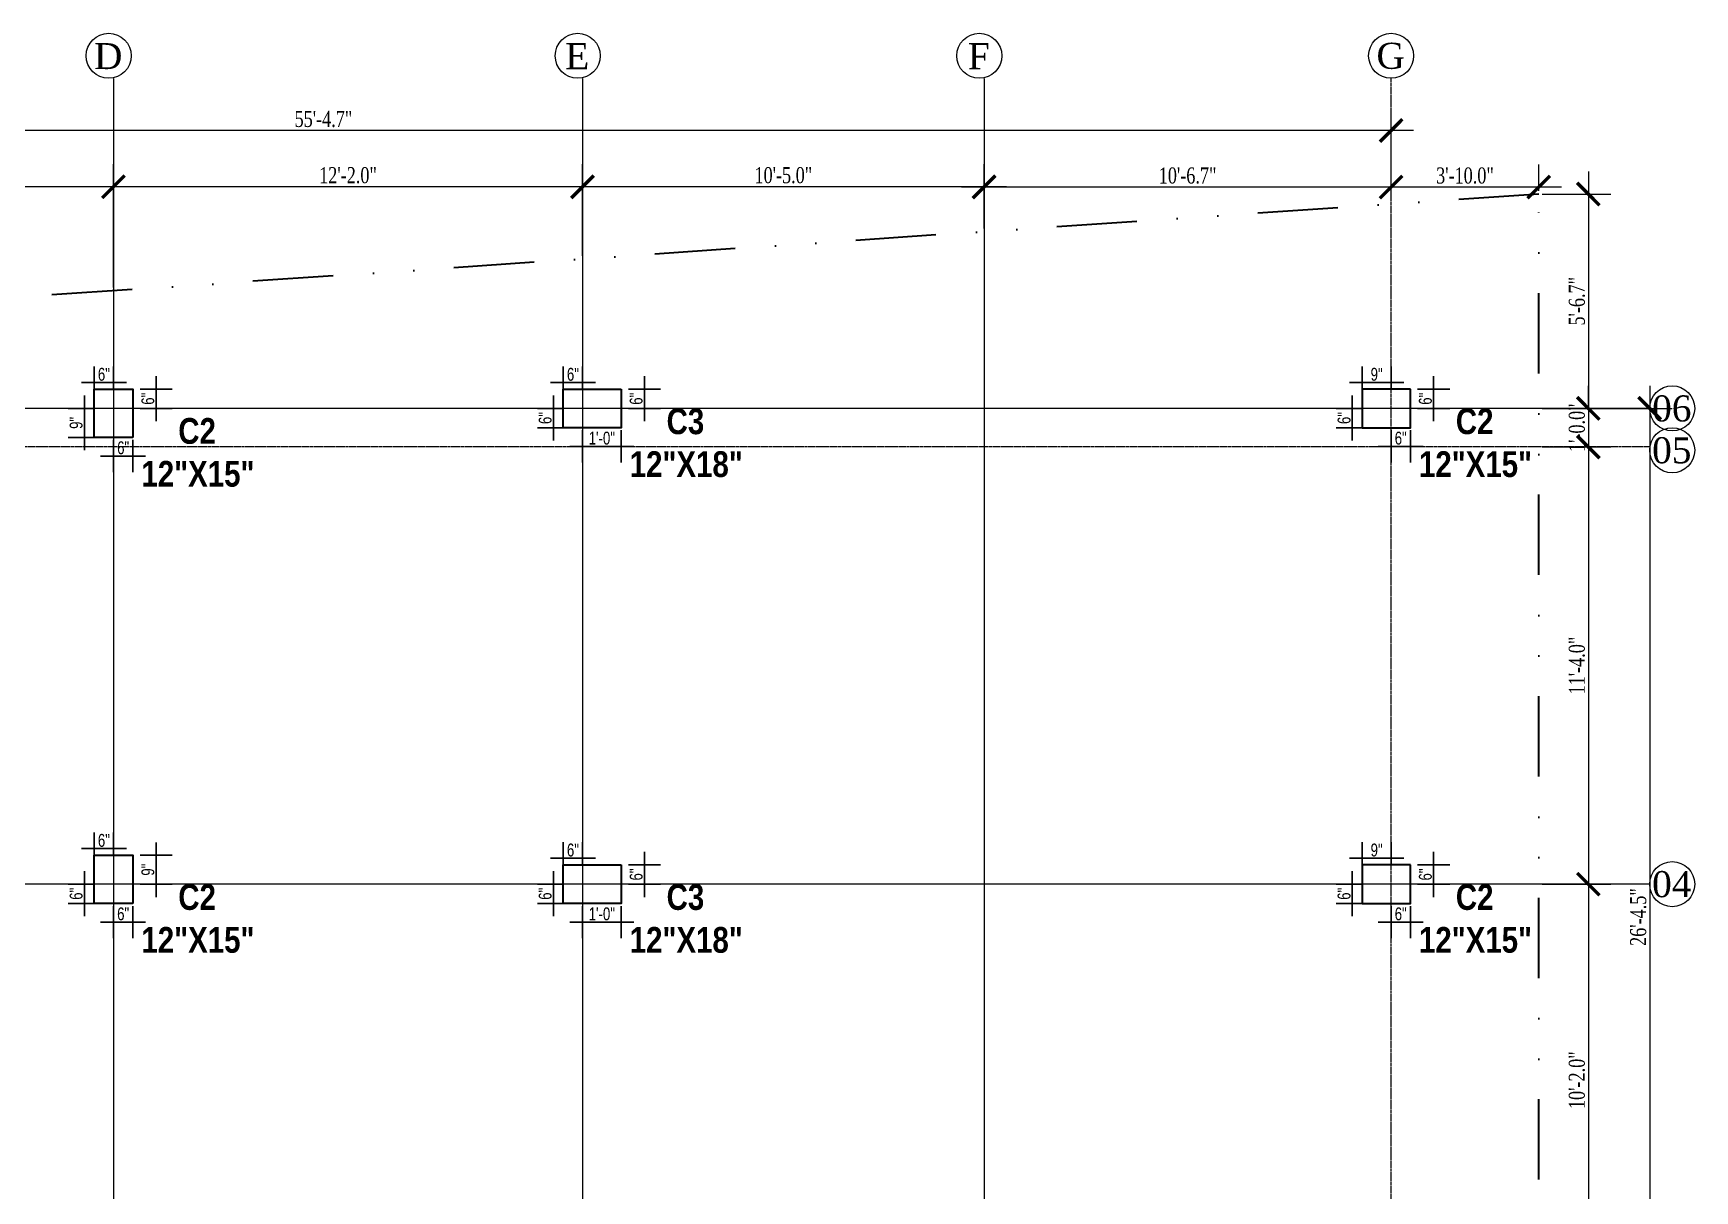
# Model space of a CAD drawing. Header units: inches. Extents: x -79350 to 491628, y -93215 to 155882.
# Drawn here: x 16012 to 16529, y -4846 to -4486 of the extents above; entities that cross this region are included whole.
import ezdxf

# ---------------------------------------------------------------- set-up
doc = ezdxf.new("R2010")
doc.units = ezdxf.units.IN
doc.header["$MEASUREMENT"] = 0
doc.linetypes.add('CENTER2', pattern=[1.125, 0.75, -0.125, 0.125, -0.125])
doc.linetypes.add('DIVIDE2', pattern=[0.625, 0.25, -0.125, 0, -0.125, 0, -0.125])
doc.layers.get('0').update_dxf_attribs({"lineweight": 30})
for name, color, linetype, lineweight in [('Column', 1, 'Continuous', 30), ('Dim', 7, 'Continuous', 9), ('Grid Line', 243, 'CENTER2', 9), ('TEXT', 250, 'Continuous', 0), ('TEXT-1', 106, 'Continuous', 0)]:
    doc.layers.add(name, color=color, linetype=linetype, lineweight=lineweight)
doc.layers.add('Property Line', color=1, linetype='DIVIDE2', lineweight=30, true_color=0xff0000)
doc.styles.add('NARROW', font='ARIALN.TTF')
doc.styles.get("Standard").update_dxf_attribs({"font": 'times.ttf', "height": 12})
doc.styles.add('Swis 721 LtCn BT', font='swisscl.ttf')
doc.styles.add('Text', font='times.ttf', dxfattribs={"width": 0.75, "height": 5})
doc.dimstyles.new('Grid Dimension', dxfattribs={"dimscale": 0, "dimtxt": 5, "dimasz": 7, "dimexe": 7, "dimexo": 1, "dimgap": 1, "dimtad": 1, "dimdec": 0, "dimlfac": -1, "dimzin": 3, "dimdsep": 46, "dimlunit": 3, "dimtxsty": 'Text', "dimblk": 'ARCHTICK', "dimcen": 0.9, "dimdle": 7, "dimclrt": 5, "dimadec": 0, "dimazin": 0, "dimtfac": 0.75, "dimtdec": 0, "dimtix": 1, "dimtofl": 0, "dimtmove": 0, "dimatfit": 0, "dimldrblk": 'ARCHTICK', "dimfxl": 1, "dimtolj": 1, "dimtzin": 0, "dimlwd": -1, "dimlwe": -1, "dimarcsym": 0})
doc.dimstyles.new('grid_dim', dxfattribs={"dimtxt": 7, "dimasz": 3, "dimexe": 5, "dimexo": 0, "dimgap": 1, "dimtad": 1, "dimdec": 0, "dimzin": 3, "dimdsep": 46, "dimlunit": 4, "dimtxsty": 'Swis 721 LtCn BT', "dimblk": 'ARCHTICK', "dimcen": 0.125, "dimdle": 4, "dimclrd": 252, "dimclre": 252, "dimclrt": 256, "dimadec": 0, "dimazin": 0, "dimtfac": 0.75, "dimtdec": 0, "dimtix": 1, "dimtofl": 0, "dimtmove": 0, "dimatfit": 3, "dimldrblk": 'DOTSMALL', "dimfxl": 5, "dimfrac": 1, "dimtolj": 1, "dimtzin": 0, "dimarcsym": 0})

# ---------------------------------------------------------------- blocks, each defined once
blk = doc.blocks.new('_ArchTick')
at = {"color": 0, "linetype": 'ByBlock', "const_width": 0.15}
blk.add_lwpolyline([(-0.5, -0.5), (0.5, 0.5)], dxfattribs=at)
blk = doc.blocks.new('*D134')
at = {"layer": 'Defpoints', "color": 0, "lineweight": 40, "ltscale": 100, "transparency": 16777216}
for p in [(16434.4, -4533.66), (16434.4, -4538.96), (16480.4, -4535.84)]:
    blk.add_point(p, dxfattribs=at)
at = {"layer": 'Dim', "color": 0, "ltscale": 100, "transparency": 16777216}
for p, q in [((16434.4, -4537.96), (16434.4, -4526.66)), ((16480.4, -4534.84), (16480.4, -4526.66)), ((16487.4, -4533.66), (16427.4, -4533.66))]:
    blk.add_line(p, q, dxfattribs=at)
at = {"layer": 'Dim', "color": 0, "ltscale": 100, "transparency": 16777216, "xscale": 7, "yscale": 7, "zscale": 7, "rotation": 180}
blk.add_blockref('_ArchTick', (16434.4, -4533.66), dxfattribs=at)
at = {"layer": 'Dim', "color": 0, "ltscale": 100, "transparency": 16777216, "xscale": 7, "yscale": 7, "zscale": 7}
blk.add_blockref('_ArchTick', (16480.4, -4533.66), dxfattribs=at)
at = {"layer": 'Dim', "color": 5, "lineweight": 5, "ltscale": 100, "transparency": 16777216, "insert": (16457.4, -4530.11), "char_height": 5, "attachment_point": 5, "style": 'Text'}
blk.add_mtext('\\A1;3\'-10.0"', dxfattribs=at)
blk = doc.blocks.new('*D135')
at = {"layer": 'Defpoints', "color": 0, "lineweight": 40, "ltscale": 100, "transparency": 16777216}
for p in [(16307.72, -4533.66), (16434.4, -4538.96), (16307.72, -4547.55)]:
    blk.add_point(p, dxfattribs=at)
at = {"layer": 'Dim', "color": 0, "ltscale": 100, "transparency": 16777216}
for p, q in [((16307.72, -4546.55), (16307.72, -4526.66)), ((16434.4, -4537.96), (16434.4, -4526.66)), ((16441.4, -4533.66), (16300.72, -4533.66))]:
    blk.add_line(p, q, dxfattribs=at)
at = {"layer": 'Dim', "color": 0, "ltscale": 100, "transparency": 16777216, "xscale": 7, "yscale": 7, "zscale": 7, "rotation": 180}
blk.add_blockref('_ArchTick', (16307.72, -4533.66), dxfattribs=at)
at = {"layer": 'Dim', "color": 0, "ltscale": 100, "transparency": 16777216, "xscale": 7, "yscale": 7, "zscale": 7}
blk.add_blockref('_ArchTick', (16434.4, -4533.66), dxfattribs=at)
at = {"layer": 'Dim', "color": 5, "lineweight": 5, "ltscale": 100, "transparency": 16777216, "insert": (16371.06, -4530.11), "char_height": 5, "attachment_point": 5, "style": 'Text'}
blk.add_mtext('\\A1;10\'-6.7"', dxfattribs=at)
blk = doc.blocks.new('*D136')
at = {"layer": 'Defpoints', "color": 0, "lineweight": 40, "ltscale": 100, "transparency": 16777216}
for p in [(16182.72, -4533.56), (16307.72, -4547.55), (16182.72, -4556.02)]:
    blk.add_point(p, dxfattribs=at)
at = {"layer": 'Dim', "color": 0, "ltscale": 100, "transparency": 16777216}
for p, q in [((16182.72, -4555.02), (16182.72, -4526.56)), ((16307.72, -4546.55), (16307.72, -4526.56)), ((16314.72, -4533.56), (16175.72, -4533.56))]:
    blk.add_line(p, q, dxfattribs=at)
at = {"layer": 'Dim', "color": 0, "ltscale": 100, "transparency": 16777216, "xscale": 7, "yscale": 7, "zscale": 7, "rotation": 180}
blk.add_blockref('_ArchTick', (16182.72, -4533.56), dxfattribs=at)
at = {"layer": 'Dim', "color": 0, "ltscale": 100, "transparency": 16777216, "xscale": 7, "yscale": 7, "zscale": 7}
blk.add_blockref('_ArchTick', (16307.72, -4533.56), dxfattribs=at)
at = {"layer": 'Dim', "color": 5, "lineweight": 5, "ltscale": 100, "transparency": 16777216, "insert": (16245.22, -4530.01), "char_height": 5, "attachment_point": 5, "style": 'Text'}
blk.add_mtext('\\A1;10\'-5.0"', dxfattribs=at)
blk = doc.blocks.new('*D137')
at = {"layer": 'Defpoints', "color": 0, "lineweight": 40, "ltscale": 100, "transparency": 16777216}
for p in [(16036.72, -4533.56), (16182.72, -4556.02), (16036.72, -4565.92)]:
    blk.add_point(p, dxfattribs=at)
at = {"layer": 'Dim', "color": 0, "ltscale": 100, "transparency": 16777216}
for p, q in [((16036.72, -4564.92), (16036.72, -4526.56)), ((16182.72, -4555.02), (16182.72, -4526.56)), ((16189.72, -4533.56), (16029.72, -4533.56))]:
    blk.add_line(p, q, dxfattribs=at)
at = {"layer": 'Dim', "color": 0, "ltscale": 100, "transparency": 16777216, "xscale": 7, "yscale": 7, "zscale": 7, "rotation": 180}
blk.add_blockref('_ArchTick', (16036.72, -4533.56), dxfattribs=at)
at = {"layer": 'Dim', "color": 0, "ltscale": 100, "transparency": 16777216, "xscale": 7, "yscale": 7, "zscale": 7}
blk.add_blockref('_ArchTick', (16182.72, -4533.56), dxfattribs=at)
at = {"layer": 'Dim', "color": 5, "lineweight": 5, "ltscale": 100, "transparency": 16777216, "insert": (16109.72, -4530.01), "char_height": 5, "attachment_point": 5, "style": 'Text'}
blk.add_mtext('\\A1;12\'-2.0"', dxfattribs=at)
blk = doc.blocks.new('*D138')
at = {"layer": 'Defpoints', "color": 0, "lineweight": 40, "ltscale": 100, "transparency": 16777216}
for p in [(15915.54, -4533.56), (16036.72, -4565.92), (15915.54, -4574.14)]:
    blk.add_point(p, dxfattribs=at)
at = {"layer": 'Dim', "color": 0, "ltscale": 100, "transparency": 16777216}
for p, q in [((15915.54, -4573.14), (15915.54, -4526.56)), ((16036.72, -4564.92), (16036.72, -4526.56)), ((16043.72, -4533.56), (15908.54, -4533.56))]:
    blk.add_line(p, q, dxfattribs=at)
at = {"layer": 'Dim', "color": 0, "ltscale": 100, "transparency": 16777216, "xscale": 7, "yscale": 7, "zscale": 7, "rotation": 180}
blk.add_blockref('_ArchTick', (15915.54, -4533.56), dxfattribs=at)
at = {"layer": 'Dim', "color": 0, "ltscale": 100, "transparency": 16777216, "xscale": 7, "yscale": 7, "zscale": 7}
blk.add_blockref('_ArchTick', (16036.72, -4533.56), dxfattribs=at)
at = {"layer": 'Dim', "color": 5, "lineweight": 5, "ltscale": 100, "transparency": 16777216, "insert": (15976.13, -4530.01), "char_height": 5, "attachment_point": 5, "style": 'Text'}
blk.add_mtext('\\A1;10\'-1.2"', dxfattribs=at)
blk = doc.blocks.new('*D64')
at = {"layer": 'Defpoints', "color": 0, "lineweight": 40, "ltscale": 100, "transparency": 16777216}
for p in [(15769.72, -4516.07), (16434.4, -4538.96), (15769.72, -4584.03)]:
    blk.add_point(p, dxfattribs=at)
at = {"layer": 'Dim', "color": 0, "ltscale": 100, "transparency": 16777216}
for p, q in [((15769.72, -4583.03), (15769.72, -4509.07)), ((16434.4, -4537.96), (16434.4, -4509.07)), ((16441.4, -4516.07), (15762.72, -4516.07))]:
    blk.add_line(p, q, dxfattribs=at)
at = {"layer": 'Dim', "color": 0, "ltscale": 100, "transparency": 16777216, "xscale": 7, "yscale": 7, "zscale": 7, "rotation": 180}
blk.add_blockref('_ArchTick', (15769.72, -4516.07), dxfattribs=at)
at = {"layer": 'Dim', "color": 0, "ltscale": 100, "transparency": 16777216, "xscale": 7, "yscale": 7, "zscale": 7}
blk.add_blockref('_ArchTick', (16434.4, -4516.07), dxfattribs=at)
at = {"layer": 'Dim', "color": 5, "lineweight": 5, "ltscale": 100, "transparency": 16777216, "insert": (16102.06, -4512.52), "char_height": 5, "attachment_point": 5, "style": 'Text'}
blk.add_mtext('\\A1;55\'-4.7"', dxfattribs=at)
blk = doc.blocks.new('*D150')
at = {"layer": 'Defpoints', "color": 0, "lineweight": 40, "ltscale": 100, "transparency": 16777216}
for p in [(16480.4, -4535.84), (16480.4, -4602.52), (16495.8, -4602.52)]:
    blk.add_point(p, dxfattribs=at)
at = {"layer": 'Dim', "color": 0, "ltscale": 100, "transparency": 16777216}
for p, q in [((16495.8, -4528.84), (16495.8, -4609.52)), ((16481.4, -4535.84), (16502.8, -4535.84)), ((16481.4, -4602.52), (16502.8, -4602.52))]:
    blk.add_line(p, q, dxfattribs=at)
at = {"layer": 'Dim', "color": 0, "ltscale": 100, "transparency": 16777216, "xscale": 7, "yscale": 7, "zscale": 7}
for p, rotation in [((16495.8, -4535.84), 90), ((16495.8, -4602.52), 270)]:
    blk.add_blockref('_ArchTick', p, dxfattribs=dict(at, rotation=rotation))
at = {"layer": 'Dim', "color": 5, "lineweight": 5, "ltscale": 100, "transparency": 16777216, "insert": (16492.25, -4569.18), "char_height": 5, "attachment_point": 5, "rotation": 90, "style": 'Text'}
blk.add_mtext('\\A1;5\'-6.7"', dxfattribs=at)
blk = doc.blocks.new('*D151')
at = {"layer": 'Defpoints', "color": 0, "lineweight": 40, "ltscale": 100, "transparency": 16777216}
for p in [(16480.4, -4602.52), (16480.4, -4614.52), (16495.8, -4614.52)]:
    blk.add_point(p, dxfattribs=at)
at = {"layer": 'Dim', "color": 0, "ltscale": 100, "transparency": 16777216}
for p, q in [((16495.8, -4602.52), (16495.8, -4595.52)), ((16481.4, -4602.52), (16502.8, -4602.52)), ((16481.4, -4614.52), (16502.8, -4614.52)), ((16495.8, -4614.52), (16495.8, -4621.52))]:
    blk.add_line(p, q, dxfattribs=at)
at = {"layer": 'Dim', "color": 0, "ltscale": 100, "transparency": 16777216, "xscale": 7, "yscale": 7, "zscale": 7}
for p, rotation in [((16495.8, -4602.52), 270), ((16495.8, -4614.52), 90)]:
    blk.add_blockref('_ArchTick', p, dxfattribs=dict(at, rotation=rotation))
at = {"layer": 'Dim', "color": 5, "lineweight": 5, "ltscale": 100, "transparency": 16777216, "insert": (16492.25, -4608.52), "char_height": 5, "attachment_point": 5, "rotation": 90, "style": 'Text'}
blk.add_mtext('\\A1;1\'-0.0"', dxfattribs=at)
blk = doc.blocks.new('*D152')
at = {"layer": 'Defpoints', "color": 0, "lineweight": 40, "ltscale": 100, "transparency": 16777216}
for p in [(16480.4, -4614.52), (16480.4, -4750.52), (16495.8, -4750.52)]:
    blk.add_point(p, dxfattribs=at)
at = {"layer": 'Dim', "color": 0, "ltscale": 100, "transparency": 16777216}
for p, q in [((16495.8, -4607.52), (16495.8, -4757.52)), ((16481.4, -4614.52), (16502.8, -4614.52)), ((16481.4, -4750.52), (16502.8, -4750.52))]:
    blk.add_line(p, q, dxfattribs=at)
at = {"layer": 'Dim', "color": 0, "ltscale": 100, "transparency": 16777216, "xscale": 7, "yscale": 7, "zscale": 7}
for p, rotation in [((16495.8, -4614.52), 90), ((16495.8, -4750.52), 270)]:
    blk.add_blockref('_ArchTick', p, dxfattribs=dict(at, rotation=rotation))
at = {"layer": 'Dim', "color": 5, "lineweight": 5, "ltscale": 100, "transparency": 16777216, "insert": (16492.25, -4682.52), "char_height": 5, "attachment_point": 5, "rotation": 90, "style": 'Text'}
blk.add_mtext('\\A1;11\'-4.0"', dxfattribs=at)
blk = doc.blocks.new('*D153')
at = {"layer": 'Defpoints', "color": 0, "lineweight": 40, "ltscale": 100, "transparency": 16777216}
for p in [(16480.4, -4750.52), (16480.4, -4872.5), (16495.8, -4872.5)]:
    blk.add_point(p, dxfattribs=at)
at = {"layer": 'Dim', "color": 0, "ltscale": 100, "transparency": 16777216}
for p, q in [((16495.8, -4743.52), (16495.8, -4879.5)), ((16481.4, -4750.52), (16502.8, -4750.52)), ((16481.4, -4872.5), (16502.8, -4872.5))]:
    blk.add_line(p, q, dxfattribs=at)
at = {"layer": 'Dim', "color": 0, "ltscale": 100, "transparency": 16777216, "xscale": 7, "yscale": 7, "zscale": 7}
for p, rotation in [((16495.8, -4750.52), 90), ((16495.8, -4872.5), 270)]:
    blk.add_blockref('_ArchTick', p, dxfattribs=dict(at, rotation=rotation))
at = {"layer": 'Dim', "color": 5, "lineweight": 5, "ltscale": 100, "transparency": 16777216, "insert": (16492.25, -4811.51), "char_height": 5, "attachment_point": 5, "rotation": 90, "style": 'Text'}
blk.add_mtext('\\A1;10\'-2.0"', dxfattribs=at)
blk = doc.blocks.new('*D157')
at = {"layer": 'Defpoints', "color": 0, "lineweight": 40, "ltscale": 100, "transparency": 16777216}
for p in [(16480.4, -4602.52), (16480.4, -4919.02), (16514.9, -4919.02)]:
    blk.add_point(p, dxfattribs=at)
at = {"layer": 'Dim', "color": 0, "ltscale": 100, "transparency": 16777216}
for p, q in [((16514.9, -4595.52), (16514.9, -4926.02)), ((16481.4, -4602.52), (16521.9, -4602.52)), ((16481.4, -4919.02), (16521.9, -4919.02))]:
    blk.add_line(p, q, dxfattribs=at)
at = {"layer": 'Dim', "color": 0, "ltscale": 100, "transparency": 16777216, "xscale": 7, "yscale": 7, "zscale": 7}
for p, rotation in [((16514.9, -4602.52), 90), ((16514.9, -4919.02), 270)]:
    blk.add_blockref('_ArchTick', p, dxfattribs=dict(at, rotation=rotation))
at = {"layer": 'Dim', "color": 5, "lineweight": 5, "ltscale": 100, "transparency": 16777216, "insert": (16511.35, -4760.77), "char_height": 5, "attachment_point": 5, "rotation": 90, "style": 'Text'}
blk.add_mtext('\\A1;26\'-4.5"', dxfattribs=at)
blk = doc.blocks.new('*D67')
at = {"layer": 'Defpoints', "color": 0, "linetype": 'ByBlock', "ltscale": 90, "transparency": 16777216}
for p in [(16194.72, -4596.52), (16201.97, -4596.52), (16194.72, -4602.52)]:
    blk.add_point(p, dxfattribs=at)
at = {"layer": 'TEXT-1', "color": 252, "lineweight": -2, "ltscale": 90, "transparency": 16777216}
for p, q in [((16201.97, -4606.52), (16201.97, -4592.52)), ((16196.97, -4596.52), (16206.97, -4596.52)), ((16196.97, -4602.52), (16206.97, -4602.52))]:
    blk.add_line(p, q, dxfattribs=at)
at = {"layer": 'TEXT-1', "color": 0, "linetype": 'ByBlock', "lineweight": 5, "ltscale": 90, "transparency": 16777216, "insert": (16199.42, -4599.52), "char_height": 4, "attachment_point": 5, "rotation": 90, "style": 'Swis 721 LtCn BT'}
blk.add_mtext('\\A1;6"', dxfattribs=at)
blk = doc.blocks.new('_DotSmall')
at = {"color": 0, "linetype": 'ByBlock', "const_width": 0.5}
blk.add_lwpolyline([(-0.0625, 0, 1), (0.0625, 0, 1)], format="xyb", close=True, dxfattribs=at)
blk = doc.blocks.new('_None')
blk = doc.blocks.new('*D68')
at = {"layer": 'Defpoints', "color": 0, "linetype": 'ByBlock', "ltscale": 90, "transparency": 16777216}
for p in [(16176.72, -4602.52), (16173.65, -4608.52), (16176.72, -4608.52)]:
    blk.add_point(p, dxfattribs=at)
at = {"layer": 'TEXT-1', "color": 252, "lineweight": -2, "ltscale": 90, "transparency": 16777216}
for p, q in [((16176.72, -4602.52), (16168.65, -4602.52)), ((16173.65, -4598.52), (16173.65, -4612.52)), ((16176.72, -4608.52), (16168.65, -4608.52))]:
    blk.add_line(p, q, dxfattribs=at)
at = {"layer": 'TEXT-1', "color": 0, "linetype": 'ByBlock', "lineweight": 5, "ltscale": 90, "transparency": 16777216, "insert": (16171.1, -4605.52), "char_height": 4, "attachment_point": 5, "rotation": 90, "style": 'Swis 721 LtCn BT'}
blk.add_mtext('\\A1;6"', dxfattribs=at)
blk = doc.blocks.new('*D69')
at = {"layer": 'Defpoints', "color": 0, "linetype": 'ByBlock', "ltscale": 90, "transparency": 16777216}
for p in [(16176.72, -4596.52), (16182.72, -4594.47), (16182.72, -4596.52)]:
    blk.add_point(p, dxfattribs=at)
at = {"layer": 'TEXT-1', "color": 252, "lineweight": -2, "ltscale": 90, "transparency": 16777216}
for p, q in [((16176.72, -4596.52), (16176.72, -4589.47)), ((16182.72, -4596.52), (16182.72, -4589.47)), ((16172.72, -4594.47), (16186.72, -4594.47))]:
    blk.add_line(p, q, dxfattribs=at)
at = {"layer": 'TEXT-1', "color": 0, "linetype": 'ByBlock', "lineweight": 5, "ltscale": 90, "transparency": 16777216, "insert": (16179.72, -4591.93), "char_height": 4, "attachment_point": 5, "style": 'Swis 721 LtCn BT'}
blk.add_mtext('\\A1;6"', dxfattribs=at)
blk = doc.blocks.new('*D70')
at = {"layer": 'Defpoints', "color": 0, "linetype": 'ByBlock', "ltscale": 90, "transparency": 16777216}
for p in [(16182.72, -4608.52), (16194.72, -4608.52), (16194.72, -4614.34)]:
    blk.add_point(p, dxfattribs=at)
at = {"layer": 'TEXT-1', "color": 252, "lineweight": -2, "ltscale": 90, "transparency": 16777216}
for p, q in [((16182.72, -4609.34), (16182.72, -4619.34)), ((16194.72, -4609.34), (16194.72, -4619.34)), ((16178.72, -4614.34), (16198.72, -4614.34))]:
    blk.add_line(p, q, dxfattribs=at)
at = {"layer": 'TEXT-1', "color": 0, "linetype": 'ByBlock', "lineweight": 5, "ltscale": 90, "transparency": 16777216, "insert": (16188.72, -4611.79), "char_height": 4, "attachment_point": 5, "style": 'Swis 721 LtCn BT'}
blk.add_mtext('\\A1;1\'-0"', dxfattribs=at)
blk = doc.blocks.new('*D71')
at = {"layer": 'Defpoints', "color": 0, "linetype": 'ByBlock', "ltscale": 90, "transparency": 16777216}
for p in [(16194.72, -4744.52), (16201.97, -4744.52), (16194.72, -4750.52)]:
    blk.add_point(p, dxfattribs=at)
at = {"layer": 'TEXT-1', "color": 252, "lineweight": -2, "ltscale": 90, "transparency": 16777216}
for p, q in [((16201.97, -4754.52), (16201.97, -4740.52)), ((16196.97, -4744.52), (16206.97, -4744.52)), ((16196.97, -4750.52), (16206.97, -4750.52))]:
    blk.add_line(p, q, dxfattribs=at)
at = {"layer": 'TEXT-1', "color": 0, "linetype": 'ByBlock', "lineweight": 5, "ltscale": 90, "transparency": 16777216, "insert": (16199.42, -4747.52), "char_height": 4, "attachment_point": 5, "rotation": 90, "style": 'Swis 721 LtCn BT'}
blk.add_mtext('\\A1;6"', dxfattribs=at)
blk = doc.blocks.new('*D72')
at = {"layer": 'Defpoints', "color": 0, "linetype": 'ByBlock', "ltscale": 90, "transparency": 16777216}
for p in [(16176.72, -4750.52), (16173.65, -4756.52), (16176.72, -4756.52)]:
    blk.add_point(p, dxfattribs=at)
at = {"layer": 'TEXT-1', "color": 252, "lineweight": -2, "ltscale": 90, "transparency": 16777216}
for p, q in [((16173.65, -4746.52), (16173.65, -4760.52)), ((16176.72, -4750.52), (16168.65, -4750.52)), ((16176.72, -4756.52), (16168.65, -4756.52))]:
    blk.add_line(p, q, dxfattribs=at)
at = {"layer": 'TEXT-1', "color": 0, "linetype": 'ByBlock', "lineweight": 5, "ltscale": 90, "transparency": 16777216, "insert": (16171.1, -4753.52), "char_height": 4, "attachment_point": 5, "rotation": 90, "style": 'Swis 721 LtCn BT'}
blk.add_mtext('\\A1;6"', dxfattribs=at)
blk = doc.blocks.new('*D73')
at = {"layer": 'Defpoints', "color": 0, "linetype": 'ByBlock', "ltscale": 90, "transparency": 16777216}
for p in [(16182.72, -4742.47), (16176.72, -4744.52), (16182.72, -4744.52)]:
    blk.add_point(p, dxfattribs=at)
at = {"layer": 'TEXT-1', "color": 252, "lineweight": -2, "ltscale": 90, "transparency": 16777216}
for p, q in [((16176.72, -4744.52), (16176.72, -4737.47)), ((16182.72, -4744.52), (16182.72, -4737.47)), ((16172.72, -4742.47), (16186.72, -4742.47))]:
    blk.add_line(p, q, dxfattribs=at)
at = {"layer": 'TEXT-1', "color": 0, "linetype": 'ByBlock', "lineweight": 5, "ltscale": 90, "transparency": 16777216, "insert": (16179.72, -4739.93), "char_height": 4, "attachment_point": 5, "style": 'Swis 721 LtCn BT'}
blk.add_mtext('\\A1;6"', dxfattribs=at)
blk = doc.blocks.new('*D74')
at = {"layer": 'Defpoints', "color": 0, "linetype": 'ByBlock', "ltscale": 90, "transparency": 16777216}
for p in [(16182.72, -4756.52), (16194.72, -4756.52), (16194.72, -4762.34)]:
    blk.add_point(p, dxfattribs=at)
at = {"layer": 'TEXT-1', "color": 252, "lineweight": -2, "ltscale": 90, "transparency": 16777216}
for p, q in [((16182.72, -4757.34), (16182.72, -4767.34)), ((16194.72, -4757.34), (16194.72, -4767.34)), ((16178.72, -4762.34), (16198.72, -4762.34))]:
    blk.add_line(p, q, dxfattribs=at)
at = {"layer": 'TEXT-1', "color": 0, "linetype": 'ByBlock', "lineweight": 5, "ltscale": 90, "transparency": 16777216, "insert": (16188.72, -4759.79), "char_height": 4, "attachment_point": 5, "style": 'Swis 721 LtCn BT'}
blk.add_mtext('\\A1;1\'-0"', dxfattribs=at)
blk = doc.blocks.new('*D75')
at = {"layer": 'Defpoints', "color": 0, "linetype": 'ByBlock', "ltscale": 90, "transparency": 16777216}
for p in [(16440.4, -4596.52), (16447.64, -4596.52), (16440.4, -4602.52)]:
    blk.add_point(p, dxfattribs=at)
at = {"layer": 'TEXT-1', "color": 252, "lineweight": -2, "ltscale": 90, "transparency": 16777216}
for p, q in [((16447.64, -4606.52), (16447.64, -4592.52)), ((16442.64, -4596.52), (16452.64, -4596.52)), ((16442.64, -4602.52), (16452.64, -4602.52))]:
    blk.add_line(p, q, dxfattribs=at)
at = {"layer": 'TEXT-1', "color": 0, "linetype": 'ByBlock', "lineweight": 5, "ltscale": 90, "transparency": 16777216, "insert": (16445.09, -4599.52), "char_height": 4, "attachment_point": 5, "rotation": 90, "style": 'Swis 721 LtCn BT'}
blk.add_mtext('\\A1;6"', dxfattribs=at)
blk = doc.blocks.new('*D76')
at = {"layer": 'Defpoints', "color": 0, "linetype": 'ByBlock', "ltscale": 90, "transparency": 16777216}
for p in [(16425.4, -4602.52), (16422.33, -4608.52), (16425.4, -4608.52)]:
    blk.add_point(p, dxfattribs=at)
at = {"layer": 'TEXT-1', "color": 252, "lineweight": -2, "ltscale": 90, "transparency": 16777216}
for p, q in [((16425.4, -4602.52), (16417.33, -4602.52)), ((16422.33, -4598.52), (16422.33, -4612.52)), ((16425.4, -4608.52), (16417.33, -4608.52))]:
    blk.add_line(p, q, dxfattribs=at)
at = {"layer": 'TEXT-1', "color": 0, "linetype": 'ByBlock', "lineweight": 5, "ltscale": 90, "transparency": 16777216, "insert": (16419.78, -4605.52), "char_height": 4, "attachment_point": 5, "rotation": 90, "style": 'Swis 721 LtCn BT'}
blk.add_mtext('\\A1;6"', dxfattribs=at)
blk = doc.blocks.new('*D77')
at = {"layer": 'Defpoints', "color": 0, "linetype": 'ByBlock', "ltscale": 90, "transparency": 16777216}
for p in [(16425.4, -4596.52), (16434.4, -4594.47), (16434.4, -4596.52)]:
    blk.add_point(p, dxfattribs=at)
at = {"layer": 'TEXT-1', "color": 252, "lineweight": -2, "ltscale": 90, "transparency": 16777216}
for p, q in [((16425.4, -4596.52), (16425.4, -4589.47)), ((16434.4, -4596.52), (16434.4, -4589.47)), ((16421.4, -4594.47), (16438.4, -4594.47))]:
    blk.add_line(p, q, dxfattribs=at)
at = {"layer": 'TEXT-1', "color": 0, "linetype": 'ByBlock', "lineweight": 5, "ltscale": 90, "transparency": 16777216, "insert": (16429.9, -4591.93), "char_height": 4, "attachment_point": 5, "style": 'Swis 721 LtCn BT'}
blk.add_mtext('\\A1;9"', dxfattribs=at)
blk = doc.blocks.new('*D78')
at = {"layer": 'Defpoints', "color": 0, "linetype": 'ByBlock', "ltscale": 90, "transparency": 16777216}
for p in [(16434.4, -4608.52), (16440.4, -4608.52), (16440.4, -4614.34)]:
    blk.add_point(p, dxfattribs=at)
at = {"layer": 'TEXT-1', "color": 252, "lineweight": -2, "ltscale": 90, "transparency": 16777216}
for p, q in [((16434.4, -4609.34), (16434.4, -4619.34)), ((16440.4, -4609.34), (16440.4, -4619.34)), ((16430.4, -4614.34), (16444.4, -4614.34))]:
    blk.add_line(p, q, dxfattribs=at)
at = {"layer": 'TEXT-1', "color": 0, "linetype": 'ByBlock', "lineweight": 5, "ltscale": 90, "transparency": 16777216, "insert": (16437.4, -4611.79), "char_height": 4, "attachment_point": 5, "style": 'Swis 721 LtCn BT'}
blk.add_mtext('\\A1;6"', dxfattribs=at)
blk = doc.blocks.new('*D79')
at = {"layer": 'Defpoints', "color": 0, "linetype": 'ByBlock', "ltscale": 90, "transparency": 16777216}
for p in [(16440.4, -4744.52), (16447.64, -4744.52), (16440.4, -4750.52)]:
    blk.add_point(p, dxfattribs=at)
at = {"layer": 'TEXT-1', "color": 252, "lineweight": -2, "ltscale": 90, "transparency": 16777216}
for p, q in [((16447.64, -4754.52), (16447.64, -4740.52)), ((16442.64, -4744.52), (16452.64, -4744.52)), ((16442.64, -4750.52), (16452.64, -4750.52))]:
    blk.add_line(p, q, dxfattribs=at)
at = {"layer": 'TEXT-1', "color": 0, "linetype": 'ByBlock', "lineweight": 5, "ltscale": 90, "transparency": 16777216, "insert": (16445.09, -4747.52), "char_height": 4, "attachment_point": 5, "rotation": 90, "style": 'Swis 721 LtCn BT'}
blk.add_mtext('\\A1;6"', dxfattribs=at)
blk = doc.blocks.new('*D80')
at = {"layer": 'Defpoints', "color": 0, "linetype": 'ByBlock', "ltscale": 90, "transparency": 16777216}
for p in [(16425.4, -4750.52), (16422.33, -4756.52), (16425.4, -4756.52)]:
    blk.add_point(p, dxfattribs=at)
at = {"layer": 'TEXT-1', "color": 252, "lineweight": -2, "ltscale": 90, "transparency": 16777216}
for p, q in [((16422.33, -4746.52), (16422.33, -4760.52)), ((16425.4, -4750.52), (16417.33, -4750.52)), ((16425.4, -4756.52), (16417.33, -4756.52))]:
    blk.add_line(p, q, dxfattribs=at)
at = {"layer": 'TEXT-1', "color": 0, "linetype": 'ByBlock', "lineweight": 5, "ltscale": 90, "transparency": 16777216, "insert": (16419.78, -4753.52), "char_height": 4, "attachment_point": 5, "rotation": 90, "style": 'Swis 721 LtCn BT'}
blk.add_mtext('\\A1;6"', dxfattribs=at)
blk = doc.blocks.new('*D81')
at = {"layer": 'Defpoints', "color": 0, "linetype": 'ByBlock', "ltscale": 90, "transparency": 16777216}
for p in [(16434.4, -4742.47), (16425.4, -4744.52), (16434.4, -4744.52)]:
    blk.add_point(p, dxfattribs=at)
at = {"layer": 'TEXT-1', "color": 252, "lineweight": -2, "ltscale": 90, "transparency": 16777216}
for p, q in [((16425.4, -4744.52), (16425.4, -4737.47)), ((16434.4, -4744.52), (16434.4, -4737.47)), ((16421.4, -4742.47), (16438.4, -4742.47))]:
    blk.add_line(p, q, dxfattribs=at)
at = {"layer": 'TEXT-1', "color": 0, "linetype": 'ByBlock', "lineweight": 5, "ltscale": 90, "transparency": 16777216, "insert": (16429.9, -4739.93), "char_height": 4, "attachment_point": 5, "style": 'Swis 721 LtCn BT'}
blk.add_mtext('\\A1;9"', dxfattribs=at)
blk = doc.blocks.new('*D82')
at = {"layer": 'Defpoints', "color": 0, "linetype": 'ByBlock', "ltscale": 90, "transparency": 16777216}
for p in [(16434.4, -4756.52), (16440.4, -4756.52), (16440.4, -4762.34)]:
    blk.add_point(p, dxfattribs=at)
at = {"layer": 'TEXT-1', "color": 252, "lineweight": -2, "ltscale": 90, "transparency": 16777216}
for p, q in [((16434.4, -4757.34), (16434.4, -4767.34)), ((16440.4, -4757.34), (16440.4, -4767.34)), ((16430.4, -4762.34), (16444.4, -4762.34))]:
    blk.add_line(p, q, dxfattribs=at)
at = {"layer": 'TEXT-1', "color": 0, "linetype": 'ByBlock', "lineweight": 5, "ltscale": 90, "transparency": 16777216, "insert": (16437.4, -4759.79), "char_height": 4, "attachment_point": 5, "style": 'Swis 721 LtCn BT'}
blk.add_mtext('\\A1;6"', dxfattribs=at)
blk = doc.blocks.new('*D83')
at = {"layer": 'Defpoints', "color": 0, "linetype": 'ByBlock', "ltscale": 90, "transparency": 16777216}
for p in [(16042.72, -4596.52), (16049.97, -4596.52), (16042.72, -4602.52)]:
    blk.add_point(p, dxfattribs=at)
at = {"layer": 'TEXT-1', "color": 252, "lineweight": -2, "ltscale": 90, "transparency": 16777216}
for p, q in [((16049.97, -4606.52), (16049.97, -4592.52)), ((16044.97, -4596.52), (16054.97, -4596.52)), ((16044.97, -4602.52), (16054.97, -4602.52))]:
    blk.add_line(p, q, dxfattribs=at)
at = {"layer": 'TEXT-1', "color": 0, "linetype": 'ByBlock', "lineweight": 5, "ltscale": 90, "transparency": 16777216, "insert": (16047.42, -4599.52), "char_height": 4, "attachment_point": 5, "rotation": 90, "style": 'Swis 721 LtCn BT'}
blk.add_mtext('\\A1;6"', dxfattribs=at)
blk = doc.blocks.new('*D84')
at = {"layer": 'Defpoints', "color": 0, "linetype": 'ByBlock', "ltscale": 90, "transparency": 16777216}
for p in [(16030.72, -4602.52), (16027.65, -4611.52), (16030.72, -4611.52)]:
    blk.add_point(p, dxfattribs=at)
at = {"layer": 'TEXT-1', "color": 252, "lineweight": -2, "ltscale": 90, "transparency": 16777216}
for p, q in [((16030.72, -4602.52), (16022.65, -4602.52)), ((16027.65, -4598.52), (16027.65, -4615.52)), ((16030.72, -4611.52), (16022.65, -4611.52))]:
    blk.add_line(p, q, dxfattribs=at)
at = {"layer": 'TEXT-1', "color": 0, "linetype": 'ByBlock', "lineweight": 5, "ltscale": 90, "transparency": 16777216, "insert": (16025.1, -4607.02), "char_height": 4, "attachment_point": 5, "rotation": 90, "style": 'Swis 721 LtCn BT'}
blk.add_mtext('\\A1;9"', dxfattribs=at)
blk = doc.blocks.new('*D85')
at = {"layer": 'Defpoints', "color": 0, "linetype": 'ByBlock', "ltscale": 90, "transparency": 16777216}
for p in [(16030.72, -4596.52), (16036.72, -4594.47), (16036.72, -4596.52)]:
    blk.add_point(p, dxfattribs=at)
at = {"layer": 'TEXT-1', "color": 252, "lineweight": -2, "ltscale": 90, "transparency": 16777216}
for p, q in [((16030.72, -4596.52), (16030.72, -4589.47)), ((16036.72, -4596.52), (16036.72, -4589.47)), ((16026.72, -4594.47), (16040.72, -4594.47))]:
    blk.add_line(p, q, dxfattribs=at)
at = {"layer": 'TEXT-1', "color": 0, "linetype": 'ByBlock', "lineweight": 5, "ltscale": 90, "transparency": 16777216, "insert": (16033.72, -4591.93), "char_height": 4, "attachment_point": 5, "style": 'Swis 721 LtCn BT'}
blk.add_mtext('\\A1;6"', dxfattribs=at)
blk = doc.blocks.new('*D86')
at = {"layer": 'Defpoints', "color": 0, "linetype": 'ByBlock', "ltscale": 90, "transparency": 16777216}
for p in [(16036.72, -4611.52), (16042.72, -4611.52), (16042.72, -4617.34)]:
    blk.add_point(p, dxfattribs=at)
at = {"layer": 'TEXT-1', "color": 252, "lineweight": -2, "ltscale": 90, "transparency": 16777216}
for p, q in [((16036.72, -4612.34), (16036.72, -4622.34)), ((16042.72, -4612.34), (16042.72, -4622.34)), ((16032.72, -4617.34), (16046.72, -4617.34))]:
    blk.add_line(p, q, dxfattribs=at)
at = {"layer": 'TEXT-1', "color": 0, "linetype": 'ByBlock', "lineweight": 5, "ltscale": 90, "transparency": 16777216, "insert": (16039.72, -4614.79), "char_height": 4, "attachment_point": 5, "style": 'Swis 721 LtCn BT'}
blk.add_mtext('\\A1;6"', dxfattribs=at)
blk = doc.blocks.new('*D87')
at = {"layer": 'Defpoints', "color": 0, "linetype": 'ByBlock', "ltscale": 90, "transparency": 16777216}
for p in [(16042.72, -4741.52), (16049.97, -4741.52), (16042.72, -4750.52)]:
    blk.add_point(p, dxfattribs=at)
at = {"layer": 'TEXT-1', "color": 252, "lineweight": -2, "ltscale": 90, "transparency": 16777216}
for p, q in [((16044.97, -4741.52), (16054.97, -4741.52)), ((16049.97, -4754.52), (16049.97, -4737.52)), ((16044.97, -4750.52), (16054.97, -4750.52))]:
    blk.add_line(p, q, dxfattribs=at)
at = {"layer": 'TEXT-1', "color": 0, "linetype": 'ByBlock', "lineweight": 5, "ltscale": 90, "transparency": 16777216, "insert": (16047.42, -4746.02), "char_height": 4, "attachment_point": 5, "rotation": 90, "style": 'Swis 721 LtCn BT'}
blk.add_mtext('\\A1;9"', dxfattribs=at)
blk = doc.blocks.new('*D88')
at = {"layer": 'Defpoints', "color": 0, "linetype": 'ByBlock', "ltscale": 90, "transparency": 16777216}
for p in [(16030.72, -4750.52), (16027.65, -4756.52), (16030.72, -4756.52)]:
    blk.add_point(p, dxfattribs=at)
at = {"layer": 'TEXT-1', "color": 252, "lineweight": -2, "ltscale": 90, "transparency": 16777216}
for p, q in [((16027.65, -4746.52), (16027.65, -4760.52)), ((16030.72, -4750.52), (16022.65, -4750.52)), ((16030.72, -4756.52), (16022.65, -4756.52))]:
    blk.add_line(p, q, dxfattribs=at)
at = {"layer": 'TEXT-1', "color": 0, "linetype": 'ByBlock', "lineweight": 5, "ltscale": 90, "transparency": 16777216, "insert": (16025.1, -4753.52), "char_height": 4, "attachment_point": 5, "rotation": 90, "style": 'Swis 721 LtCn BT'}
blk.add_mtext('\\A1;6"', dxfattribs=at)
blk = doc.blocks.new('*D89')
at = {"layer": 'Defpoints', "color": 0, "linetype": 'ByBlock', "ltscale": 90, "transparency": 16777216}
for p in [(16030.72, -4741.52), (16036.72, -4739.47), (16036.72, -4741.52)]:
    blk.add_point(p, dxfattribs=at)
at = {"layer": 'TEXT-1', "color": 252, "lineweight": -2, "ltscale": 90, "transparency": 16777216}
for p, q in [((16030.72, -4741.52), (16030.72, -4734.47)), ((16036.72, -4741.52), (16036.72, -4734.47)), ((16026.72, -4739.47), (16040.72, -4739.47))]:
    blk.add_line(p, q, dxfattribs=at)
at = {"layer": 'TEXT-1', "color": 0, "linetype": 'ByBlock', "lineweight": 5, "ltscale": 90, "transparency": 16777216, "insert": (16033.72, -4736.93), "char_height": 4, "attachment_point": 5, "style": 'Swis 721 LtCn BT'}
blk.add_mtext('\\A1;6"', dxfattribs=at)
blk = doc.blocks.new('*D90')
at = {"layer": 'Defpoints', "color": 0, "linetype": 'ByBlock', "ltscale": 90, "transparency": 16777216}
for p in [(16036.72, -4756.52), (16042.72, -4756.52), (16042.72, -4762.34)]:
    blk.add_point(p, dxfattribs=at)
at = {"layer": 'TEXT-1', "color": 252, "lineweight": -2, "ltscale": 90, "transparency": 16777216}
for p, q in [((16036.72, -4757.34), (16036.72, -4767.34)), ((16042.72, -4757.34), (16042.72, -4767.34)), ((16032.72, -4762.34), (16046.72, -4762.34))]:
    blk.add_line(p, q, dxfattribs=at)
at = {"layer": 'TEXT-1', "color": 0, "linetype": 'ByBlock', "lineweight": 5, "ltscale": 90, "transparency": 16777216, "insert": (16039.72, -4759.79), "char_height": 4, "attachment_point": 5, "style": 'Swis 721 LtCn BT'}
blk.add_mtext('\\A1;6"', dxfattribs=at)

msp = doc.modelspace()

# ---------------------------------------------------------------- linework, layer by layer
at = {"layer": 'Column'}
for points in [[(16042.72, -4611.52), (16030.72, -4611.52), (16030.72, -4596.52), (16042.72, -4596.52)], [(16194.72, -4596.52), (16194.72, -4608.52), (16176.72, -4608.52), (16176.72, -4596.52)], [(16440.4, -4596.52), (16425.4, -4596.52), (16425.4, -4608.52), (16440.4, -4608.52)], [(16042.72, -4756.52), (16030.72, -4756.52), (16030.72, -4741.52), (16042.72, -4741.52)], [(16194.72, -4744.52), (16194.72, -4756.52), (16176.72, -4756.52), (16176.72, -4744.52)], [(16440.4, -4744.52), (16425.4, -4744.52), (16425.4, -4756.52), (16440.4, -4756.52)]]:
    msp.add_lwpolyline(points, close=True, dxfattribs=at)
at = {"layer": 'Grid Line', "linetype": 'ByBlock', "ltscale": 100}
for p, q in [((16036.72, -4499.84), (16036.72, -5003.84)), ((16182.72, -4499.84), (16182.72, -5003.84)), ((16307.72, -4499.84), (16307.72, -5003.84)), ((16514.9, -4602.52), (15559.88, -4602.52)), ((16514.9, -4750.52), (15559.88, -4750.52))]:
    msp.add_line(p, q, dxfattribs=at)
at = {"layer": 'Grid Line'}
for p, q in [((16434.4, -5003.95), (16434.4, -4499.84)), ((16514.9, -4602.52), (15559.88, -4602.52)), ((16514.9, -4602.52), (15566.9, -4602.52)), ((16514.9, -4614.52), (15559.88, -4614.52))]:
    msp.add_line(p, q, dxfattribs=at)
at = {"layer": 'Property Line', "ltscale": 100}
msp.add_lwpolyline([(16480.4, -4535.84), (15657.29, -4591.65), (15739.89, -4917.34), (16480.4, -4967.84)], close=True, dxfattribs=at)
at = {"layer": 'TEXT'}
for centre in [(16035.22, -4492.82), (16181.22, -4492.82), (16306.22, -4492.82), (16434.4, -4492.82), (16521.91, -4602.52), (16521.91, -4615.54), (16521.91, -4750.52)]:
    msp.add_circle(centre, 7.01, dxfattribs=at)

# ---------------------------------------------------------------- texts
at = {"layer": 'TEXT', "char_height": 8.1, "attachment_point": 8}
for s, insert in [('D', (16035.08, -4496.99)), ('E', (16181.08, -4496.99)), ('\\pxt11;\\PF', (16306.08, -4496.99)), ('G', (16434.26, -4496.99)), ('06', (16521.77, -4606.69)), ('05', (16521.77, -4619.71)), ('04', (16521.77, -4754.69))]:
    msp.add_mtext_dynamic_manual_height_columns(s, width=172.4608, gutter_width=1, heights=[0], dxfattribs=dict(at, insert=insert))
at = {"layer": 'TEXT', "color": 5, "lineweight": -2, "char_height": 8, "width": 47.8196, "attachment_point": 1, "style": 'NARROW'}
for s, insert in [('\\pxi2.2975;{\\fArial Narrow|b1|i0|c0|p34;C3\\P\\pi0.86288;12"X18"}', (16190.5, -4602.52)), ('\\pxi2.2975;{\\fArial Narrow|b1|i0|c0|p34;C2\\P\\pi0.86288;12"X15"}', (16436.17, -4602.52)), ('\\pxi2.2975;{\\fArial Narrow|b1|i0|c0|p34;C2\\P\\pi0.86288;12"X15"}', (16038.5, -4605.52)), ('\\pxi2.2975;{\\fArial Narrow|b1|i0|c0|p34;C2\\P\\pi0.86288;12"X15"}', (16038.5, -4750.52)), ('\\pxi2.2975;{\\fArial Narrow|b1|i0|c0|p34;C3\\P\\pi0.86288;12"X18"}', (16190.5, -4750.52)), ('\\pxi2.2975;{\\fArial Narrow|b1|i0|c0|p34;C2\\P\\pi0.86288;12"X15"}', (16436.17, -4750.52))]:
    msp.add_mtext(s, dxfattribs=dict(at, insert=insert))

# ---------------------------------------------------------------- dimensions: what is measured, and where the dimension line sits
at = {"layer": 'Dim', "lineweight": 5, "ltscale": 100}
for base, p1, p2, picture, middle in [((15769.72, -4516.07), (16434.4, -4538.96), (15769.72, -4584.03), '*D64', (16102.06, -4512.52)), ((15915.54, -4533.56), (16036.72, -4565.92), (15915.54, -4574.14), '*D138', (15976.13, -4530.01)), ((16036.72, -4533.56), (16182.72, -4556.02), (16036.72, -4565.92), '*D137', (16109.72, -4530.01)), ((16182.72, -4533.56), (16307.72, -4547.55), (16182.72, -4556.02), '*D136', (16245.22, -4530.01)), ((16307.72, -4533.66), (16434.4, -4538.96), (16307.72, -4547.55), '*D135', (16371.06, -4530.11)), ((16434.4, -4533.66), (16480.4, -4535.84), (16434.4, -4538.96), '*D134', (16457.4, -4530.11))]:
    dim = msp.add_linear_dim(base=base, p1=p1, p2=p2, dimstyle='Grid Dimension', override={"dimscale": 1, "dimdec": 1, "dimtmove": 1}, dxfattribs=at)
    dim.commit()
    dim.dimension.update_dxf_attribs({"geometry": picture, "text_midpoint": middle})
for base, p1, p2, picture, middle in [((16495.8, -4602.52), (16480.4, -4535.84), (16480.4, -4602.52), '*D150', (16492.25, -4569.18)), ((16495.8, -4614.52), (16480.4, -4602.52), (16480.4, -4614.52), '*D151', (16492.25, -4608.52)), ((16514.9, -4919.02), (16480.4, -4602.52), (16480.4, -4919.02), '*D157', (16511.35, -4760.77)), ((16495.8, -4750.52), (16480.4, -4614.52), (16480.4, -4750.52), '*D152', (16492.25, -4682.52)), ((16495.8, -4872.5), (16480.4, -4750.52), (16480.4, -4872.5), '*D153', (16492.25, -4811.51))]:
    dim = msp.add_linear_dim(base=base, p1=p1, p2=p2, angle=90, dimstyle='Grid Dimension', override={"dimscale": 1, "dimdec": 1, "dimtmove": 1}, dxfattribs=at)
    dim.commit()
    dim.dimension.update_dxf_attribs({"geometry": picture, "text_midpoint": middle})
at = {"layer": 'TEXT-1', "color": 18, "linetype": 'ByBlock', "lineweight": 5, "ltscale": 90, "true_color": 0x000000}
for base, p1, p2, picture, middle in [((16036.72, -4594.47), (16030.72, -4596.52), (16036.72, -4596.52), '*D85', (16033.72, -4591.93)), ((16182.72, -4594.47), (16176.72, -4596.52), (16182.72, -4596.52), '*D69', (16179.72, -4591.93)), ((16434.4, -4594.47), (16425.4, -4596.52), (16434.4, -4596.52), '*D77', (16429.9, -4591.93)), ((16042.72, -4617.34), (16036.72, -4611.52), (16042.72, -4611.52), '*D86', (16039.72, -4614.79)), ((16194.72, -4614.34), (16182.72, -4608.52), (16194.72, -4608.52), '*D70', (16188.72, -4611.79)), ((16440.4, -4614.34), (16434.4, -4608.52), (16440.4, -4608.52), '*D78', (16437.4, -4611.79)), ((16036.72, -4739.47), (16030.72, -4741.52), (16036.72, -4741.52), '*D89', (16033.72, -4736.93)), ((16182.72, -4742.47), (16176.72, -4744.52), (16182.72, -4744.52), '*D73', (16179.72, -4739.93)), ((16434.4, -4742.47), (16425.4, -4744.52), (16434.4, -4744.52), '*D81', (16429.9, -4739.93)), ((16042.72, -4762.34), (16036.72, -4756.52), (16042.72, -4756.52), '*D90', (16039.72, -4759.79)), ((16194.72, -4762.34), (16182.72, -4756.52), (16194.72, -4756.52), '*D74', (16188.72, -4759.79)), ((16440.4, -4762.34), (16434.4, -4756.52), (16440.4, -4756.52), '*D82', (16437.4, -4759.79))]:
    dim = msp.add_linear_dim(base=base, p1=p1, p2=p2, dimstyle='grid_dim', override={"dimtxt": 4, "dimgap": 0.5, "dimdec": 1, "dimblk": 'None', "dimblk1": 'ArchTick', "dimclrt": 0, "dimfxlon": 1, "dimarcsym": 1}, dxfattribs=at)
    dim.commit()
    dim.dimension.update_dxf_attribs({"geometry": picture, "text_midpoint": middle})
for base, p1, p2, picture, middle in [((16049.97, -4596.52), (16042.72, -4602.52), (16042.72, -4596.52), '*D83', (16047.42, -4599.52)), ((16201.97, -4596.52), (16194.72, -4602.52), (16194.72, -4596.52), '*D67', (16199.42, -4599.52)), ((16447.64, -4596.52), (16440.4, -4602.52), (16440.4, -4596.52), '*D75', (16445.09, -4599.52)), ((16027.65, -4611.52), (16030.72, -4602.52), (16030.72, -4611.52), '*D84', (16025.1, -4607.02)), ((16173.65, -4608.52), (16176.72, -4602.52), (16176.72, -4608.52), '*D68', (16171.1, -4605.52)), ((16422.33, -4608.52), (16425.4, -4602.52), (16425.4, -4608.52), '*D76', (16419.78, -4605.52)), ((16049.97, -4741.52), (16042.72, -4750.52), (16042.72, -4741.52), '*D87', (16047.42, -4746.02)), ((16201.97, -4744.52), (16194.72, -4750.52), (16194.72, -4744.52), '*D71', (16199.42, -4747.52)), ((16447.64, -4744.52), (16440.4, -4750.52), (16440.4, -4744.52), '*D79', (16445.09, -4747.52)), ((16027.65, -4756.52), (16030.72, -4750.52), (16030.72, -4756.52), '*D88', (16025.1, -4753.52)), ((16173.65, -4756.52), (16176.72, -4750.52), (16176.72, -4756.52), '*D72', (16171.1, -4753.52)), ((16422.33, -4756.52), (16425.4, -4750.52), (16425.4, -4756.52), '*D80', (16419.78, -4753.52))]:
    dim = msp.add_linear_dim(base=base, p1=p1, p2=p2, angle=90, dimstyle='grid_dim', override={"dimtxt": 4, "dimgap": 0.5, "dimdec": 1, "dimblk": 'None', "dimblk1": 'ArchTick', "dimclrt": 0, "dimfxlon": 1, "dimarcsym": 1}, dxfattribs=at)
    dim.commit()
    dim.dimension.update_dxf_attribs({"geometry": picture, "text_midpoint": middle})

doc.saveas('drawing.dxf')
